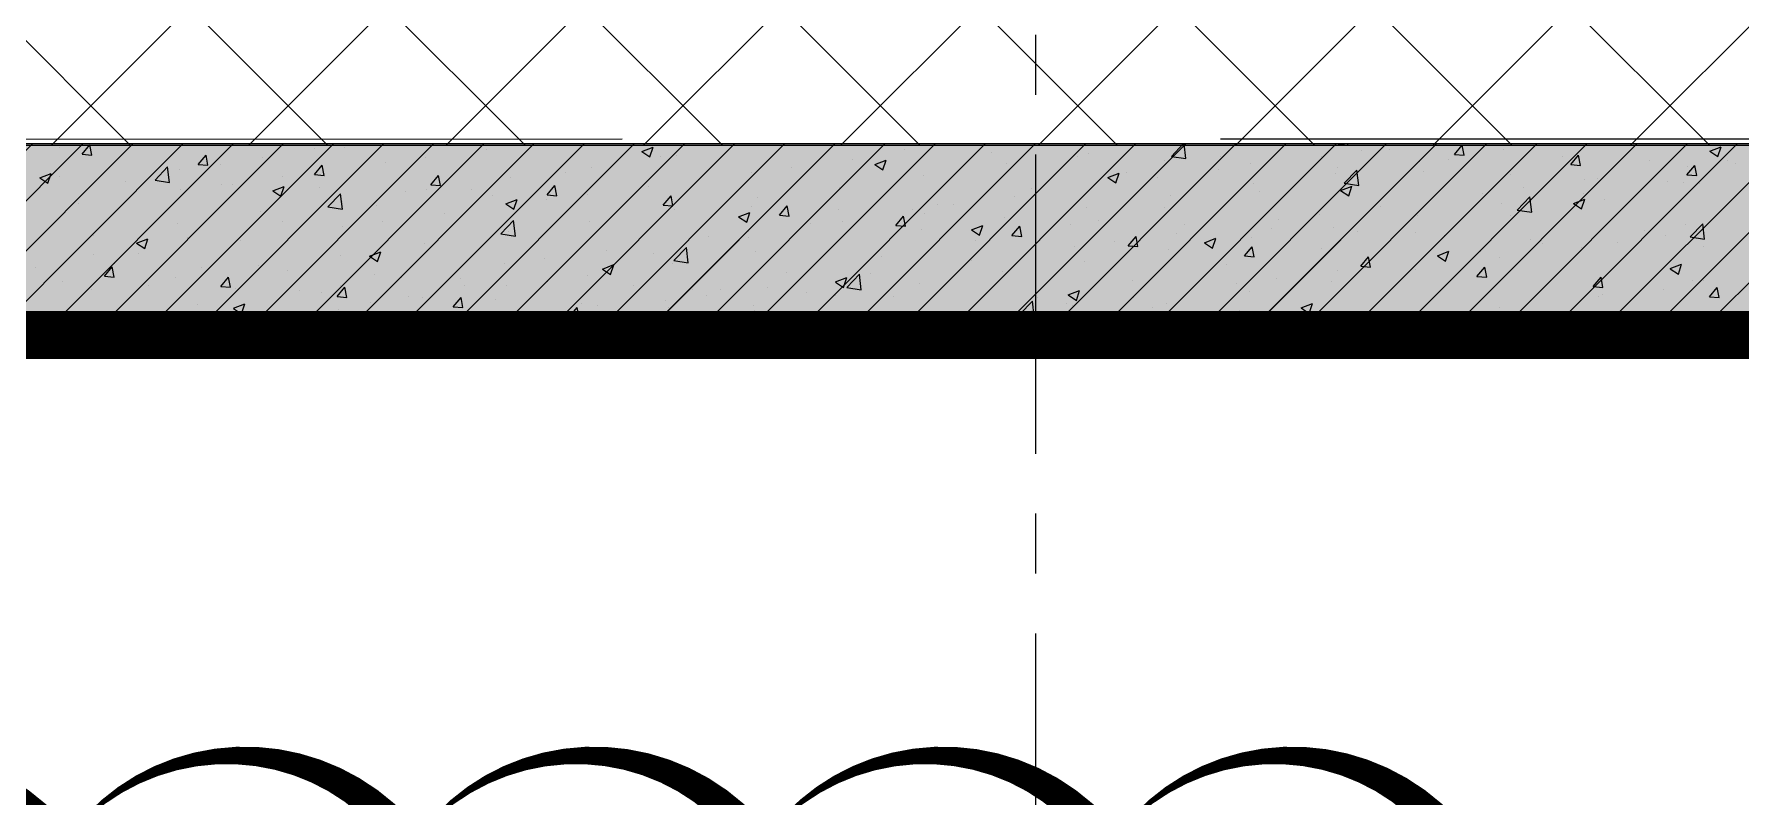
# Model space of a CAD drawing. Header units: millimetres. Extents: x -346728 to 1320345, y -537202 to -385966.
# Drawn here: x 420494 to 431194, y -414233 to -409454 of the extents above; entities that cross this region are included whole.
import ezdxf
from ezdxf.xclip import XClip

# ---------------------------------------------------------------- set-up
doc = ezdxf.new("R2010")
doc.units = ezdxf.units.MM
doc.header["$LTSCALE"] = 100
doc.header["$XCLIPFRAME"] = 2
for name, pattern in [('DASHED2', [0.375, 0.25, -0.125]), ('HIDDEN', [9.525, 6.35, -3.175]), ('X1326_GLB$0$CENTER', [2, 1.25, -0.25, 0.25, -0.25])]:
    doc.linetypes.add(name, pattern=pattern)
for name, color, linetype, lineweight in [('0 T TEXT', 7, 'Continuous', 13), ('KCMANH', 8, 'Continuous', 13), ('X1326_GLB$0$A-tim', 8, 'X1326_GLB$0$CENTER', 9)]:
    doc.layers.add(name, color=color, linetype=linetype, lineweight=lineweight)
for name, color, linetype in [('DM', 8, 'Continuous'), ('hach', 253, 'Continuous'), ('W2', 4, 'Continuous'), ('XR_1326_csPL$0$hach', 253, 'Continuous'), ('XR_1326_csPL$0$W2', 4, 'Continuous')]:
    doc.layers.add(name, color=color, linetype=linetype)
doc.styles.add('TOAN - FONT ARIAL', font='Arial_1.ttf', dxfattribs={"width": 0.8})
doc.dimstyles.new('KC1-5 3', dxfattribs={"dimscale": 400, "dimtxt": 2, "dimasz": 1, "dimexe": 1, "dimexo": 0, "dimgap": 0.5, "dimtad": 1, "dimdec": 0, "dimlfac": 0.041667, "dimzin": 0, "dimdsep": 46, "dimtxsty": 'TOAN - FONT ARIAL', "dimblk": 'ARCHTICK', "dimcen": 1, "dimdle": 1, "dimclrd": 7, "dimclre": 7, "dimclrt": 7, "dimadec": 0, "dimazin": 0, "dimtfac": 1, "dimtdec": 0, "dimtix": 1, "dimtmove": 2, "dimatfit": 3, "dimfxl": 750, "dimtvp": 0.833333, "dimtolj": 1, "dimtzin": 0, "dimarcsym": 0})

# ---------------------------------------------------------------- blocks, each defined once
blk = doc.blocks.new('LVL-KHUNGTEN')
blk.add_lwpolyline([(61072.9, 41092.8), (119123.5, 41092.8), (119123.5, 61.9), (61072.9, 61.9)], close=True)
blk = doc.blocks.new('_ArchTick')
at = {"color": 0, "linetype": 'ByBlock', "const_width": 0.15}
blk.add_lwpolyline([(-0.5, -0.5), (0.5, 0.5)], dxfattribs=at)
blk = doc.blocks.new('mb duong hh')
at = {"layer": '0 T TEXT', "color": 8, "linetype": 'DASHED2', "ltscale": 300}
blk.add_lwpolyline([(75940, 34596), (80501, 41668), (80491, 88861), (75484, 93868), (-20031, 93860), (-33610, 75885), (-26182, 55955), (-6300, 2612), (0, 0)], close=True, dxfattribs=at)
blk = doc.blocks.new('MB HANG RAO TAM')
h = blk.add_hatch()
h.set_pattern_fill('ANSI37', color=8, scale=7000, style=0)
h.set_pattern_definition([(45, (527887.4, 631399.9), (-618.7184, 618.7184), []), (135, (527887.4, 631399.9), (-618.7184, -618.7184), [])])
h.paths.add_polyline_path([(89794, 74797), (94796, 69797), (94804, 22611), (90246, 15544), (52523, -1634), (34324, -9922), (14325, -19029), (8025, -16417), (-19267, 56832), (-5688, 74797), (41806, 74797), (65797, 74797)], flags=16)
h.paths.add_polyline_path([(-17293, 40146), (-15160, 40938), (-12777, 34516), (-15127, 33730), (-10493, 20001), (4784, -19373), (12548, -21453), (91490, 14752), (95488, 20874), (95620, 46027), (95770, 74597), (91825, 78101), (52350, 76926), (14008, 75822), (-9259, 75871), (-23844, 71027), (-24251, 60760)])
at = {"layer": 'XR_1326_csPL$0$W2', "color": 7, "ltscale": 0.5, "elevation": 0}
blk.add_lwpolyline([(8025, -16417), (14325, -19029), (90246, 15544), (94804, 22611), (94796, 69797), (89794, 74797), (-5688, 74797), (-19267, 56832)], close=True, dxfattribs=at)

msp = doc.modelspace()

# ---------------------------------------------------------------- hatches: boundary and pattern name
at = {"layer": 'hach'}
h = msp.add_hatch(dxfattribs=at)
h.set_pattern_fill('ANSI31', color=256, scale=70)
h.set_pattern_definition([(45, (342151.22, -508591.22), (-157.15448, 157.15448), [])])
h.paths.add_polyline_path([(362433.4, -410142.2), (348853.9, -428107.5), (376146.7, -501359), (382446.8, -503970.9), (458369.1, -469396.6), (462927.9, -462329.4), (462919.8, -415142.7), (457917.8, -410142.2)])
h.paths.add_polyline_path([(363030.6, -411342.2), (350208.3, -428305.7), (377088.8, -500450.6), (382424.3, -502662.6), (457551.5, -468450.4), (461727.8, -461976.1), (461719.7, -415639.4), (457420.9, -411342.2)], flags=16)
h = msp.add_hatch(dxfattribs=at)
h.set_pattern_fill('AR-CONC', color=256, scale=4)
h.set_pattern_definition([(50, (342151.2, -508591.2), (728.7387, -63.7563), [76.2, -838.2]), (355, (342151.2, -508591.2), (-140.9737, 764.2274), [60.96, -670.5623]), (100.45144, (342211.95, -508596.54), (587.765, 700.471), [64.76, -712.361]), (46.1842, (342151.2, -508388), (1084.316, -168.1693), [114.3, -1257.3]), (96.63556, (342241.6, -508402), (949.6165, 989.7045), [97.14, -1068.5424]), (351.18415, (342151.2, -508388), (949.6165, 989.7045), [91.44, -1005.839]), (21, (342252.8, -508438.8), (606.4576, -409.0608), [76.2, -838.2]), (326, (342252.8, -508438.8), (247.208, 736.752), [60.96, -670.56]), (71.45144, (342303.36, -508472.9), (853.6657, 327.691), [64.76, -712.3598]), (37.5, (342151.22, -508591.22), (12.3544, 338.22016), [0, -662.432, 0, -680.72, 0, -673.1]), (7.5, (342151.22, -508591.22), (267.27865, 400.7223), [0, -388.112, 0, -647.192, 0, -256.54]), (327.5, (341924.65, -508591.22), (542.3624, -22.91498), [0, -254, 0, -792.48, 0, -1051.56]), (317.5, (341823.05, -508591.2), (592.5167, 101.706), [0, -330.2, 0, -526.288, 0, -746.76])])
h.paths.add_polyline_path([(362433.4, -410142.2), (348853.9, -428107.5), (376146.7, -501359), (382446.8, -503970.9), (458369.1, -469396.6), (462927.9, -462329.4), (462919.8, -415142.7), (457917.8, -410142.2)])
h.paths.add_polyline_path([(363030.6, -411342.2), (350208.3, -428305.7), (377088.8, -500450.6), (382424.3, -502662.6), (457551.5, -468450.4), (461727.8, -461976.1), (461719.7, -415639.4), (457420.9, -411342.2)], flags=16)

# ---------------------------------------------------------------- linework, layer by layer
at = {"elevation": -1404.9}
msp.add_lwpolyline([(418477.1, -414544, 0, 218.9, -0.5205671), (420665.6, -414544, 0, 218.9, -0.5205671), (422854.1, -414544, 0, 218.9, -0.5205671), (425042.7, -414544, 0, 218.9, -0.5205671), (427231.2, -414544, 0, 218.9, -0.5205671), (429419.7, -414544, 0, 218.9, -0.5205671), (429855, -416297.2, 0, 218.9, -0.5205671), (429855, -418485.7, 0, 218.9, -0.5205671), (429855, -420674.2, 0, 218.9, -0.5205671), (429855, -422862.7, 0, 218.9, -0.5205671), (429855, -425051.2, 0, 218.9, -0.5205671), (429855, -427239.7, 0, 218.9, -0.5205671), (429855, -429428.2, 0, 218.9, -0.5205671), (429855, -431616.7, 0, 218.9, -0.5205671), (429855, -433805.3, 0, 218.9, -0.5205671), (429855, -435993.8, 0, 218.9, -0.5205671), (429700.3, -438027.6, 0, 218.9, -0.5205671), (427511.8, -438027.6, 0, 218.9, -0.5205671), (425323.3, -438027.6, 0, 218.9, -0.5205671), (423134.8, -438027.6, 0, 218.9, -0.5205671), (420946.3, -438027.6, 0, 218.9, -0.5205671), (418757.8, -438027.6, 0, 218.9, -0.5205671)], format="xyseb", dxfattribs=at)
at = {"layer": 'W2', "ltscale": 0.5, "elevation": -1404.9}
for points in [[(362433.4, -410142.2), (348853.9, -428107.5), (376146.7, -501359), (382446.8, -503970.9), (458369.1, -469396.6), (462927.9, -462329.4), (462919.6, -415142.1), (457917.8, -410142.2)], [(363030.6, -411342.2), (350208.3, -428305.7), (377088.8, -500450.6), (382424.3, -502662.6), (457551.5, -468450.4), (461727.8, -461976.1), (461719.7, -415639.4), (457420.9, -411342.2)]]:
    msp.add_lwpolyline(points, close=True, dxfattribs=at)
at = {"layer": 'X1326_GLB$0$A-tim', "ltscale": 15}
msp.add_line((426771.2, -398208.6, -1404.9), (426771.2, -512162.7, -1404.9), dxfattribs=at)
at = {"layer": 'XR_1326_csPL$0$hach', "color": 250}
for p, q in [((419598.8, -411342.2, -1404.9), (420798.8, -410142.2, -1404.9)), ((419913.1, -411342.2, -1404.9), (421113.1, -410142.2, -1404.9)), ((420227.4, -411342.2, -1404.9), (421427.4, -410142.2, -1404.9)), ((420541.7, -411342.2, -1404.9), (421741.7, -410142.2, -1404.9)), ((420654.1, -410162.3, -1404.9), (420654.1, -410162.3, -1404.9)), ((420794.6, -410206.5, -1404.9), (420843.6, -410148.1, -1404.9)), ((420794.6, -410206.5, -1404.9), (420855.4, -410211.8, -1404.9)), ((420825.5, -410152, -1404.9), (420825.5, -410152, -1404.9)), ((420855.4, -410211.8, -1404.9), (420843.6, -410148.1, -1404.9)), ((420856.1, -411342.2, -1404.9), (422056.1, -410142.2, -1404.9)), ((421170.4, -411342.2, -1404.9), (422370.4, -410142.2, -1404.9)), ((421484.7, -411342.2, -1404.9), (422684.7, -410142.2, -1404.9)), ((421799, -411342.2, -1404.9), (422999, -410142.2, -1404.9)), ((422113.3, -411342.2, -1404.9), (423313.3, -410142.2, -1404.9)), ((422253.9, -410171.7, -1404.9), (422253.9, -410171.7, -1404.9)), ((422427.6, -411342.2, -1404.9), (423627.6, -410142.2, -1404.9)), ((422440.9, -410163.9, -1404.9), (422440.9, -410163.9, -1404.9)), ((422741.9, -411342.2, -1404.9), (423941.9, -410142.2, -1404.9)), ((423056.2, -411342.2, -1404.9), (424256.2, -410142.2, -1404.9)), ((423333.2, -410175.2, -1404.9), (423333.2, -410175.2, -1404.9)), ((423370.5, -411342.2, -1404.9), (424570.5, -410142.2, -1404.9)), ((423684.8, -411342.2, -1404.9), (424884.8, -410142.2, -1404.9)), ((423999.1, -411342.2, -1404.9), (425199.1, -410142.2, -1404.9)), ((424304.4, -410188.9, -1404.9), (424375.6, -410161.6, -1404.9)), ((424304.4, -410189, -1404.9), (424354.9, -410223.1, -1404.9)), ((424313.5, -411342.2, -1404.9), (425513.5, -410142.2, -1404.9)), ((424354.9, -410223.1, -1404.9), (424375.5, -410161.7, -1404.9)), ((424627.8, -411342.2, -1404.9), (425827.8, -410142.2, -1404.9)), ((424942.1, -411342.2, -1404.9), (426142.1, -410142.2, -1404.9)), ((425256.4, -411342.2, -1404.9), (426456.4, -410142.2, -1404.9)), ((425410.7, -410152, -1404.9), (425410.7, -410152, -1404.9)), ((425570.7, -411342.2, -1404.9), (426770.7, -410142.2, -1404.9)), ((425885, -411342.2, -1404.9), (427085, -410142.2, -1404.9)), ((425953.1, -410174.9, -1404.9), (425953.1, -410174.9, -1404.9)), ((426199.3, -411342.2, -1404.9), (427399.3, -410142.2, -1404.9)), ((426269.1, -410154.2, -1404.9), (426269.1, -410154.2, -1404.9)), ((426495.4, -410197.8, -1404.9), (426495.4, -410197.8, -1404.9)), ((426513.6, -411342.2, -1404.9), (427713.6, -410142.2, -1404.9)), ((426827.9, -411342.2, -1404.9), (428027.9, -410142.2, -1404.9)), ((427103.8, -410202.1, -1404.9), (427103.8, -410202.1, -1404.9)), ((427142.2, -411342.2, -1404.9), (428342.2, -410142.2, -1404.9)), ((427456.5, -411342.2, -1404.9), (428656.5, -410142.2, -1404.9)), ((427623.4, -410219.8, -1404.9), (427697.9, -410142.2, -1404.9)), ((427713.8, -410233.8, -1404.9), (427703.1, -410142.2, -1404.9)), ((427770.9, -411342.2, -1404.9), (428970.9, -410142.2, -1404.9)), ((428085.2, -411342.2, -1404.9), (429285.2, -410142.2, -1404.9)), ((428399.5, -411342.2, -1404.9), (429599.5, -410142.2, -1404.9)), ((428450.7, -410153, -1404.9), (428450.7, -410153, -1404.9)), ((428669.8, -410143.6, -1404.9), (428671, -410142.2, -1404.9)), ((428669.8, -410143.6, -1404.9), (428730.5, -410148.9, -1404.9)), ((428713.8, -411342.2, -1404.9), (429913.8, -410142.2, -1404.9)), ((428730.5, -410148.9, -1404.9), (428729.2, -410142.2, -1404.9)), ((428817.8, -410184.2, -1404.9), (428817.8, -410184.2, -1404.9)), ((428993, -410175.9, -1404.9), (428993, -410175.9, -1404.9)), ((429028.1, -411342.2, -1404.9), (430228.1, -410142.2, -1404.9)), ((429342.4, -411342.2, -1404.9), (430542.4, -410142.2, -1404.9)), ((429398.5, -410207.3, -1404.9), (429447.5, -410149, -1404.9)), ((429398.5, -410207.3, -1404.9), (429459.2, -410212.7, -1404.9)), ((429459.2, -410212.7, -1404.9), (429447.5, -410149, -1404.9)), ((429535.4, -410198.8, -1404.9), (429535.4, -410198.8, -1404.9)), ((429656.7, -411342.2, -1404.9), (430856.7, -410142.2, -1404.9)), ((429703.3, -410179.8, -1404.9), (429703.3, -410179.8, -1404.9)), ((429971, -411342.2, -1404.9), (431171, -410142.2, -1404.9)), ((430285.3, -411342.2, -1404.9), (431485.3, -410142.2, -1404.9)), ((430599.6, -411342.2, -1404.9), (431799.6, -410142.2, -1404.9)), ((430913.9, -411342.2, -1404.9), (432113.9, -410142.2, -1404.9)), ((430998.6, -410186.7, -1404.9), (431069.7, -410159.4, -1404.9)), ((430998.6, -410186.8, -1404.9), (431049.1, -410220.9, -1404.9)), ((431049.1, -410220.9, -1404.9), (431069.7, -410159.5, -1404.9)), ((421252.2, -410368.7, -1404.9), (421331.4, -410286.2, -1404.9)), ((421342.6, -410382.7, -1404.9), (421331.4, -410286.2, -1404.9)), ((421406, -410300.5, -1404.9), (421406, -410300.5, -1404.9)), ((421523.4, -410270.3, -1404.9), (421572.3, -410211.9, -1404.9)), ((421523.4, -410270.3, -1404.9), (421584.1, -410275.6, -1404.9)), ((421584.1, -410275.6, -1404.9), (421572.4, -410211.9, -1404.9)), ((421661.4, -410273.4, -1404.9), (421661.4, -410273.4, -1404.9)), ((421927.7, -410228.9, -1404.9), (421927.7, -410228.9, -1404.9)), ((422252.1, -410334, -1404.9), (422301.1, -410275.6, -1404.9)), ((422312.8, -410339.3, -1404.9), (422301.1, -410275.6, -1404.9)), ((422694, -410259.3, -1404.9), (422694, -410259.3, -1404.9)), ((422948.4, -410225.8, -1404.9), (422948.4, -410225.8, -1404.9)), ((423991.1, -410289.4, -1404.9), (423991.1, -410289.4, -1404.9)), ((424419.5, -410222.1, -1404.9), (424419.5, -410222.1, -1404.9)), ((424518.8, -410213.2, -1404.9), (424518.8, -410213.2, -1404.9)), ((425242.7, -410289.3, -1404.9), (425242.7, -410289.3, -1404.9)), ((425627.5, -410238.6, -1404.9), (425627.5, -410238.6, -1404.9)), ((425764.5, -410270.4, -1404.9), (425815.1, -410304.5, -1404.9)), ((425764.6, -410270.3, -1404.9), (425835.7, -410243, -1404.9)), ((425815.1, -410304.5, -1404.9), (425835.7, -410243.1, -1404.9)), ((426590.6, -410267.1, -1404.9), (426590.6, -410267.1, -1404.9)), ((427037.8, -410220.7, -1404.9), (427037.8, -410220.7, -1404.9)), ((427580.2, -410243.6, -1404.9), (427580.2, -410243.6, -1404.9)), ((427623.4, -410219.8, -1404.9), (427713.8, -410233.8, -1404.9)), ((427921.8, -410302.1, -1404.9), (427921.8, -410302.1, -1404.9)), ((427932.7, -410218.1, -1404.9), (427932.7, -410218.1, -1404.9)), ((428122.5, -410266.5, -1404.9), (428122.5, -410266.5, -1404.9)), ((428563.5, -410217.7, -1404.9), (428563.5, -410217.7, -1404.9)), ((428664.9, -410289.4, -1404.9), (428664.9, -410289.4, -1404.9)), ((428707.7, -410388, -1404.9), (428786.9, -410305.5, -1404.9)), ((428798.1, -410402, -1404.9), (428786.9, -410305.5, -1404.9)), ((429181.7, -410251.4, -1404.9), (429181.7, -410251.4, -1404.9)), ((429207.2, -410312.4, -1404.9), (429207.2, -410312.4, -1404.9)), ((429361.1, -410237.7, -1404.9), (429361.1, -410237.7, -1404.9)), ((430077.7, -410221.7, -1404.9), (430077.7, -410221.7, -1404.9)), ((430127.3, -410271.1, -1404.9), (430176.2, -410212.7, -1404.9)), ((430127.3, -410271.1, -1404.9), (430188, -410276.4, -1404.9)), ((430188, -410276.4, -1404.9), (430176.2, -410212.7, -1404.9)), ((430620.1, -410244.6, -1404.9), (430620.1, -410244.6, -1404.9)), ((430856, -410334.9, -1404.9), (430905, -410276.5, -1404.9)), ((430857.8, -410281.1, -1404.9), (430857.8, -410281.1, -1404.9)), ((430916.7, -410340.2, -1404.9), (430905, -410276.5, -1404.9)), ((431112.1, -410247.6, -1404.9), (431112.1, -410247.6, -1404.9)), ((431162.5, -410267.5, -1404.9), (431162.5, -410267.5, -1404.9)), ((420530.5, -410353.9, -1404.9), (420601.7, -410326.6, -1404.9)), ((420530.5, -410354, -1404.9), (420581, -410388.1, -1404.9)), ((420581, -410388.1, -1404.9), (420601.6, -410326.7, -1404.9)), ((420655.4, -410348.6, -1404.9), (420655.4, -410348.6, -1404.9)), ((420878.3, -410376.7, -1404.9), (420878.3, -410376.7, -1404.9)), ((421068.9, -410375.1, -1404.9), (421068.9, -410375.1, -1404.9)), ((421197.8, -410371.5, -1404.9), (421197.8, -410371.5, -1404.9)), ((421252.2, -410368.7, -1404.9), (421342.6, -410382.7, -1404.9)), ((421667.6, -410394.4, -1404.9), (421667.6, -410394.4, -1404.9)), ((421740.2, -410394.4, -1404.9), (421740.2, -410394.4, -1404.9)), ((421990.7, -410435.2, -1404.9), (422061.8, -410407.9, -1404.9)), ((422041.2, -410469.4, -1404.9), (422061.8, -410408, -1404.9)), ((422052.4, -410343.8, -1404.9), (422052.4, -410343.8, -1404.9)), ((422252.1, -410334, -1404.9), (422312.8, -410339.3, -1404.9)), ((422282.5, -410417.4, -1404.9), (422282.5, -410417.4, -1404.9)), ((422980.8, -410397.8, -1404.9), (423029.8, -410339.4, -1404.9)), ((422980.8, -410397.8, -1404.9), (423041.6, -410403.1, -1404.9)), ((423041.6, -410403.1, -1404.9), (423029.8, -410339.4, -1404.9)), ((423477.9, -410354.4, -1404.9), (423477.9, -410354.4, -1404.9)), ((423709.6, -410461.5, -1404.9), (423758.6, -410403.1, -1404.9)), ((423770.3, -410466.8, -1404.9), (423758.6, -410403.2, -1404.9)), ((423827, -410323.8, -1404.9), (423827, -410323.8, -1404.9)), ((424346.7, -410407.3, -1404.9), (424346.7, -410407.3, -1404.9)), ((424988.4, -410322.8, -1404.9), (424988.4, -410322.8, -1404.9)), ((425541.2, -410414.8, -1404.9), (425541.2, -410414.8, -1404.9)), ((426068.9, -410338.6, -1404.9), (426068.9, -410338.6, -1404.9)), ((426747.6, -410421.5, -1404.9), (426747.6, -410421.5, -1404.9)), ((427224.6, -410351.8, -1404.9), (427275.2, -410385.8, -1404.9)), ((427224.7, -410351.7, -1404.9), (427295.8, -410324.3, -1404.9)), ((427275.2, -410385.8, -1404.9), (427295.8, -410324.5, -1404.9)), ((427282.7, -410386.3, -1404.9), (427282.7, -410386.3, -1404.9)), ((427340.1, -410319.8, -1404.9), (427340.1, -410319.8, -1404.9)), ((427537, -410352.8, -1404.9), (427537, -410352.8, -1404.9)), ((428140.8, -410392.6, -1404.9), (428140.8, -410392.6, -1404.9)), ((428654, -410327.5, -1404.9), (428654, -410327.5, -1404.9)), ((428684.8, -410433, -1404.9), (428756, -410405.7, -1404.9)), ((428707.7, -410388, -1404.9), (428798.1, -410402, -1404.9)), ((428735.3, -410467.2, -1404.9), (428755.9, -410405.8, -1404.9)), ((428768.6, -410339.4, -1404.9), (428768.6, -410339.4, -1404.9)), ((429749.6, -410335.3, -1404.9), (429749.6, -410335.3, -1404.9)), ((429831.3, -410416.3, -1404.9), (429831.3, -410416.3, -1404.9)), ((430216.1, -410365.6, -1404.9), (430216.1, -410365.6, -1404.9)), ((430292, -410358.2, -1404.9), (430292, -410358.2, -1404.9)), ((430731.8, -410376.8, -1404.9), (430731.8, -410376.8, -1404.9)), ((430834.3, -410381.1, -1404.9), (430834.3, -410381.1, -1404.9)), ((430856, -410334.9, -1404.9), (430916.7, -410340.2, -1404.9)), ((430934.2, -410389.9, -1404.9), (430934.2, -410389.9, -1404.9)), ((420771.6, -410512.4, -1404.9), (420771.6, -410512.4, -1404.9)), ((421413.3, -410427.9, -1404.9), (421413.3, -410427.9, -1404.9)), ((421990.6, -410435.3, -1404.9), (422041.1, -410469.4, -1404.9)), ((422336.5, -410536.8, -1404.9), (422415.7, -410454.3, -1404.9)), ((422426.9, -410550.8, -1404.9), (422415.7, -410454.3, -1404.9)), ((422428.5, -410502.1, -1404.9), (422428.5, -410502.1, -1404.9)), ((422642, -410527.2, -1404.9), (422642, -410527.2, -1404.9)), ((422824.9, -410440.3, -1404.9), (422824.9, -410440.3, -1404.9)), ((422956.2, -410425.9, -1404.9), (422956.2, -410425.9, -1404.9)), ((423234.5, -410425.5, -1404.9), (423234.5, -410425.5, -1404.9)), ((423367.3, -410463.2, -1404.9), (423367.3, -410463.2, -1404.9)), ((423450.7, -410516.7, -1404.9), (423501.3, -410550.8, -1404.9)), ((423450.8, -410516.6, -1404.9), (423521.9, -410489.3, -1404.9)), ((423501.3, -410550.8, -1404.9), (423521.9, -410489.4, -1404.9)), ((423707.6, -410491.4, -1404.9), (423707.6, -410491.4, -1404.9)), ((423709.6, -410461.5, -1404.9), (423770.3, -410466.8, -1404.9)), ((423909.6, -410486.1, -1404.9), (423909.6, -410486.1, -1404.9)), ((423961.9, -410457.9, -1404.9), (423961.9, -410457.9, -1404.9)), ((424438.3, -410525.3, -1404.9), (424487.3, -410466.9, -1404.9)), ((424438.3, -410525.3, -1404.9), (424499, -410530.6, -1404.9)), ((424452, -410509, -1404.9), (424452, -410509, -1404.9)), ((424499, -410530.6, -1404.9), (424487.3, -410466.9, -1404.9)), ((424994.3, -410531.9, -1404.9), (424994.3, -410531.9, -1404.9)), ((425028, -410479.9, -1404.9), (425028, -410479.9, -1404.9)), ((425167.1, -410589, -1404.9), (425216, -410530.7, -1404.9)), ((425227.8, -410594.4, -1404.9), (425216, -410530.7, -1404.9)), ((426155.1, -410523.2, -1404.9), (426155.1, -410523.2, -1404.9)), ((426256.2, -410521.4, -1404.9), (426256.2, -410521.4, -1404.9)), ((426641, -410470.7, -1404.9), (426641, -410470.7, -1404.9)), ((427619.1, -410464.1, -1404.9), (427619.1, -410464.1, -1404.9)), ((428176.1, -410441.2, -1404.9), (428176.1, -410441.2, -1404.9)), ((428684.8, -410433.1, -1404.9), (428735.3, -410467.2, -1404.9)), ((429577, -410449.8, -1404.9), (429577, -410449.8, -1404.9)), ((429691, -410518, -1404.9), (429691, -410518, -1404.9)), ((429792.1, -410556.1, -1404.9), (429871.2, -410473.7, -1404.9)), ((429882.4, -410570.1, -1404.9), (429871.2, -410473.7, -1404.9)), ((430144.9, -410514.4, -1404.9), (430216.1, -410487.1, -1404.9)), ((430144.9, -410514.5, -1404.9), (430195.4, -410548.6, -1404.9)), ((430195.4, -410548.6, -1404.9), (430216, -410487.2, -1404.9)), ((430204.1, -410453, -1404.9), (430204.1, -410453, -1404.9)), ((430341.7, -410491.6, -1404.9), (430341.7, -410491.6, -1404.9)), ((421393.7, -410638.7, -1404.9), (421393.7, -410638.7, -1404.9)), ((421915.3, -410567.2, -1404.9), (421915.3, -410567.2, -1404.9)), ((422049.4, -410628.9, -1404.9), (422049.4, -410628.9, -1404.9)), ((422336.6, -410536.8, -1404.9), (422426.9, -410550.9, -1404.9)), ((422681.1, -410626.5, -1404.9), (422681.1, -410626.5, -1404.9)), ((423065.9, -410575.9, -1404.9), (423065.9, -410575.9, -1404.9)), ((423420.9, -410705, -1404.9), (423500, -410622.5, -1404.9)), ((423511.2, -410719, -1404.9), (423500, -410622.5, -1404.9)), ((423978.7, -410627.6, -1404.9), (423978.7, -410627.6, -1404.9)), ((424506.4, -410551.4, -1404.9), (424506.4, -410551.4, -1404.9)), ((424910.9, -410598, -1404.9), (424982, -410570.7, -1404.9)), ((424910.9, -410598.1, -1404.9), (424961.4, -410632.2, -1404.9)), ((424961.4, -410632.2, -1404.9), (424982, -410570.8, -1404.9)), ((425167.1, -410589, -1404.9), (425227.8, -410594.4, -1404.9)), ((425536.7, -410554.8, -1404.9), (425536.7, -410554.8, -1404.9)), ((425562.6, -410624.9, -1404.9), (425562.6, -410624.9, -1404.9)), ((425895.8, -410652.8, -1404.9), (425944.8, -410594.4, -1404.9)), ((425956.5, -410658.1, -1404.9), (425944.8, -410594.4, -1404.9)), ((426001.9, -410554.9, -1404.9), (426001.9, -410554.9, -1404.9)), ((426079.1, -410577.8, -1404.9), (426079.1, -410577.8, -1404.9)), ((426578.2, -410605.3, -1404.9), (426578.2, -410605.3, -1404.9)), ((426621.4, -410600.7, -1404.9), (426621.4, -410600.7, -1404.9)), ((427091.4, -410540.3, -1404.9), (427091.4, -410540.3, -1404.9)), ((427163.8, -410623.6, -1404.9), (427163.8, -410623.6, -1404.9)), ((427583.6, -410542.9, -1404.9), (427583.6, -410542.9, -1404.9)), ((428296.2, -410618.4, -1404.9), (428296.2, -410618.4, -1404.9)), ((428550.5, -410584.9, -1404.9), (428550.5, -410584.9, -1404.9)), ((428935.3, -410534.2, -1404.9), (428935.3, -410534.2, -1404.9)), ((429169.3, -410589.6, -1404.9), (429169.3, -410589.6, -1404.9)), ((429749.2, -410593.3, -1404.9), (429749.2, -410593.3, -1404.9)), ((429792.1, -410556.1, -1404.9), (429882.4, -410570.2, -1404.9)), ((420866, -410714.9, -1404.9), (420866, -410714.9, -1404.9)), ((421137, -410762.9, -1404.9), (421208.1, -410735.6, -1404.9)), ((421187.5, -410797.1, -1404.9), (421208.1, -410735.7, -1404.9)), ((421456.9, -410730.6, -1404.9), (421456.9, -410730.6, -1404.9)), ((421785.1, -410744.5, -1404.9), (421785.1, -410744.5, -1404.9)), ((422426.8, -410660, -1404.9), (422426.8, -410660, -1404.9)), ((423420.9, -410705, -1404.9), (423511.2, -410719, -1404.9)), ((423465.5, -410692.6, -1404.9), (423465.5, -410692.6, -1404.9)), ((424721.1, -410723.5, -1404.9), (424721.1, -410723.5, -1404.9)), ((424970.1, -410726.6, -1404.9), (424970.1, -410726.6, -1404.9)), ((424975.4, -410690, -1404.9), (424975.4, -410690, -1404.9)), ((425360.2, -410639.4, -1404.9), (425360.2, -410639.4, -1404.9)), ((425895.8, -410652.8, -1404.9), (425956.5, -410658.1, -1404.9)), ((426056.6, -410676.9, -1404.9), (426056.6, -410676.9, -1404.9)), ((426371, -410679.3, -1404.9), (426442.2, -410652, -1404.9)), ((426371, -410679.4, -1404.9), (426421.5, -410713.5, -1404.9)), ((426421.5, -410713.5, -1404.9), (426442.1, -410652.1, -1404.9)), ((426624.5, -410716.5, -1404.9), (426673.5, -410658.2, -1404.9)), ((426624.5, -410716.6, -1404.9), (426685.3, -410721.9, -1404.9)), ((426685.3, -410721.9, -1404.9), (426673.5, -410658.2, -1404.9)), ((426991.1, -410644.6, -1404.9), (426991.1, -410644.6, -1404.9)), ((427353.3, -410780.3, -1404.9), (427402.3, -410721.9, -1404.9)), ((427414, -410785.6, -1404.9), (427402.2, -410721.9, -1404.9)), ((427654.5, -410702.8, -1404.9), (427654.5, -410702.8, -1404.9)), ((427706.2, -410646.5, -1404.9), (427706.2, -410646.5, -1404.9)), ((427831.1, -410760.7, -1404.9), (427902.3, -410733.4, -1404.9)), ((427881.6, -410794.9, -1404.9), (427902.2, -410733.5, -1404.9)), ((428128.4, -410730.8, -1404.9), (428128.4, -410730.8, -1404.9)), ((428248.5, -410669.4, -1404.9), (428248.5, -410669.4, -1404.9)), ((428641.6, -410665.8, -1404.9), (428641.6, -410665.8, -1404.9)), ((428790.9, -410692.3, -1404.9), (428790.9, -410692.3, -1404.9)), ((429156.6, -410695, -1404.9), (429156.6, -410695, -1404.9)), ((429333.2, -410715.2, -1404.9), (429333.2, -410715.2, -1404.9)), ((429875.6, -410738.2, -1404.9), (429875.6, -410738.2, -1404.9)), ((430590.5, -410681.9, -1404.9), (430590.5, -410681.9, -1404.9)), ((430719.5, -410715, -1404.9), (430719.5, -410715, -1404.9)), ((430844.8, -410648.4, -1404.9), (430844.8, -410648.4, -1404.9)), ((430876.4, -410724.3, -1404.9), (430955.5, -410641.8, -1404.9)), ((430876.4, -410724.3, -1404.9), (430966.7, -410738.3, -1404.9)), ((430966.7, -410738.3, -1404.9), (430955.5, -410641.8, -1404.9)), ((420864.4, -410832.3, -1404.9), (420864.4, -410832.3, -1404.9)), ((421136.9, -410763, -1404.9), (421187.5, -410797.1, -1404.9)), ((421146, -410828.6, -1404.9), (421146, -410828.6, -1404.9)), ((421400.3, -410795.2, -1404.9), (421400.3, -410795.2, -1404.9)), ((422416.2, -410840.3, -1404.9), (422416.2, -410840.3, -1404.9)), ((422597.1, -410844.3, -1404.9), (422668.3, -410817, -1404.9)), ((422597.1, -410844.4, -1404.9), (422647.6, -410878.5, -1404.9)), ((422647.6, -410878.5, -1404.9), (422668.2, -410817.1, -1404.9)), ((422943.9, -410764.2, -1404.9), (422943.9, -410764.2, -1404.9)), ((424079.4, -410808, -1404.9), (424079.4, -410808, -1404.9)), ((424377.6, -410828.3, -1404.9), (424377.6, -410828.3, -1404.9)), ((424505.2, -410873.2, -1404.9), (424584.3, -410790.7, -1404.9)), ((424595.5, -410887.2, -1404.9), (424584.3, -410790.7, -1404.9)), ((425015.7, -410818.1, -1404.9), (425015.7, -410818.1, -1404.9)), ((425528.9, -410753, -1404.9), (425528.9, -410753, -1404.9)), ((425806, -410848, -1404.9), (425806, -410848, -1404.9)), ((426398.6, -410746.3, -1404.9), (426398.6, -410746.3, -1404.9)), ((427015.4, -410787, -1404.9), (427015.4, -410787, -1404.9)), ((427269.7, -410753.5, -1404.9), (427269.7, -410753.5, -1404.9)), ((427353.3, -410780.3, -1404.9), (427414, -410785.6, -1404.9)), ((427606.8, -410802.3, -1404.9), (427606.8, -410802.3, -1404.9)), ((427831.1, -410760.8, -1404.9), (427881.6, -410794.9, -1404.9)), ((428082, -410844.1, -1404.9), (428131, -410785.7, -1404.9)), ((428082, -410844.1, -1404.9), (428142.7, -410849.4, -1404.9)), ((428142.7, -410849.4, -1404.9), (428131, -410785.7, -1404.9)), ((428564.1, -410796.7, -1404.9), (428564.1, -410796.7, -1404.9)), ((428810.8, -410907.8, -1404.9), (428859.7, -410849.4, -1404.9)), ((428871.5, -410913.1, -1404.9), (428859.7, -410849.4, -1404.9)), ((429291.2, -410842.2, -1404.9), (429341.8, -410876.3, -1404.9)), ((429291.3, -410842.1, -1404.9), (429362.4, -410814.8, -1404.9)), ((429309.7, -410850.5, -1404.9), (429309.7, -410850.5, -1404.9)), ((429341.8, -410876.3, -1404.9), (429362.4, -410814.9, -1404.9)), ((429564, -410817, -1404.9), (429564, -410817, -1404.9)), ((429948.8, -410766.3, -1404.9), (429948.8, -410766.3, -1404.9)), ((430191.8, -410791.2, -1404.9), (430191.8, -410791.2, -1404.9)), ((430418, -410761.1, -1404.9), (430418, -410761.1, -1404.9)), ((430960.3, -410784, -1404.9), (430960.3, -410784, -1404.9)), ((420504.3, -410913.1, -1404.9), (420504.3, -410913.1, -1404.9)), ((420935.6, -410970.7, -1404.9), (420984.6, -410912.4, -1404.9)), ((420996.3, -410976, -1404.9), (420984.6, -410912.4, -1404.9)), ((421000, -410890.7, -1404.9), (421000, -410890.7, -1404.9)), ((421542.3, -410913.6, -1404.9), (421542.3, -410913.6, -1404.9)), ((421903, -410905.4, -1404.9), (421903, -410905.4, -1404.9)), ((422084.7, -410936.5, -1404.9), (422084.7, -410936.5, -1404.9)), ((422627.1, -410959.4, -1404.9), (422627.1, -410959.4, -1404.9)), ((423440.3, -410892.1, -1404.9), (423440.3, -410892.1, -1404.9)), ((423694.6, -410858.6, -1404.9), (423694.6, -410858.6, -1404.9)), ((423785, -410930, -1404.9), (423785, -410930, -1404.9)), ((424057.2, -410925.7, -1404.9), (424128.4, -410898.4, -1404.9)), ((424057.2, -410925.8, -1404.9), (424107.7, -410959.9, -1404.9)), ((424107.7, -410959.9, -1404.9), (424128.3, -410898.5, -1404.9)), ((424494, -410889.6, -1404.9), (424494, -410889.6, -1404.9)), ((424505.2, -410873.2, -1404.9), (424595.5, -410887.2, -1404.9)), ((425213.5, -410949.7, -1404.9), (425213.5, -410949.7, -1404.9)), ((425589.5, -411041.3, -1404.9), (425668.6, -410958.9, -1404.9)), ((425679.9, -411055.3, -1404.9), (425668.6, -410958.9, -1404.9)), ((425734.6, -410955.6, -1404.9), (425734.6, -410955.6, -1404.9)), ((425988.9, -410922.1, -1404.9), (425988.9, -410922.1, -1404.9)), ((426373.7, -410871.5, -1404.9), (426373.7, -410871.5, -1404.9)), ((426565.9, -410943.6, -1404.9), (426565.9, -410943.6, -1404.9)), ((427079.1, -410878.5, -1404.9), (427079.1, -410878.5, -1404.9)), ((427971.6, -410898.4, -1404.9), (427971.6, -410898.4, -1404.9)), ((428668, -410935, -1404.9), (428668, -410935, -1404.9)), ((428810.8, -410907.8, -1404.9), (428871.5, -410913.1, -1404.9)), ((429156.9, -410927.8, -1404.9), (429156.9, -410927.8, -1404.9)), ((429539.5, -410971.6, -1404.9), (429588.5, -410913.2, -1404.9)), ((429600.2, -410976.9, -1404.9), (429588.5, -410913.2, -1404.9)), ((429678.6, -410856.3, -1404.9), (429678.6, -410856.3, -1404.9)), ((430751.4, -410923.5, -1404.9), (430822.5, -410896.1, -1404.9)), ((430751.4, -410923.6, -1404.9), (430801.9, -410957.6, -1404.9)), ((430801.9, -410957.6, -1404.9), (430822.5, -410896.3, -1404.9)), ((420671.8, -411004.3, -1404.9), (420671.8, -411004.3, -1404.9)), ((420853.6, -411053.1, -1404.9), (420853.6, -411053.1, -1404.9)), ((420935.6, -410970.7, -1404.9), (420996.3, -410976, -1404.9)), ((421214.2, -411027.2, -1404.9), (421214.2, -411027.2, -1404.9)), ((421381.3, -410976.9, -1404.9), (421381.3, -410976.9, -1404.9)), ((421664.3, -411034.5, -1404.9), (421713.3, -410976.1, -1404.9)), ((421664.3, -411034.5, -1404.9), (421725.1, -411039.8, -1404.9)), ((421725.1, -411039.8, -1404.9), (421713.3, -410976.1, -1404.9)), ((421756.5, -411050.1, -1404.9), (421756.5, -411050.1, -1404.9)), ((422159.5, -411060.7, -1404.9), (422159.5, -411060.7, -1404.9)), ((422393.1, -411098.2, -1404.9), (422442.1, -411039.9, -1404.9)), ((422413.8, -411027.3, -1404.9), (422413.8, -411027.3, -1404.9)), ((422453.8, -411103.6, -1404.9), (422442.1, -411039.9, -1404.9)), ((422798.6, -410976.6, -1404.9), (422798.6, -410976.6, -1404.9)), ((423169.4, -410982.4, -1404.9), (423169.4, -410982.4, -1404.9)), ((423192.5, -411031.7, -1404.9), (423192.5, -411031.7, -1404.9)), ((423453.2, -411030.8, -1404.9), (423453.2, -411030.8, -1404.9)), ((423711.8, -411005.3, -1404.9), (423711.8, -411005.3, -1404.9)), ((423966.3, -410965.8, -1404.9), (423966.3, -410965.8, -1404.9)), ((424254.1, -411028.2, -1404.9), (424254.1, -411028.2, -1404.9)), ((424621, -411051.4, -1404.9), (424621, -411051.4, -1404.9)), ((424796.5, -411051.1, -1404.9), (424796.5, -411051.1, -1404.9)), ((425092.9, -411040.1, -1404.9), (425092.9, -411040.1, -1404.9)), ((425517.3, -411007.1, -1404.9), (425567.9, -411041.2, -1404.9)), ((425517.4, -411007, -1404.9), (425588.5, -410979.7, -1404.9)), ((425567.9, -411041.2, -1404.9), (425588.5, -410979.8, -1404.9)), ((425589.5, -411041.3, -1404.9), (425679.9, -411055.4, -1404.9)), ((426044.2, -411015.1, -1404.9), (426044.2, -411015.1, -1404.9)), ((426977.5, -411088.4, -1404.9), (427048.6, -411061.1, -1404.9)), ((427028, -411122.6, -1404.9), (427048.6, -411061.2, -1404.9)), ((427379.1, -411000.1, -1404.9), (427379.1, -411000.1, -1404.9)), ((428028.9, -411019.1, -1404.9), (428028.9, -411019.1, -1404.9)), ((428283.2, -410985.6, -1404.9), (428283.2, -410985.6, -1404.9)), ((428629.2, -411004, -1404.9), (428629.2, -411004, -1404.9)), ((429539.5, -410971.6, -1404.9), (429600.2, -410976.9, -1404.9)), ((430268.2, -411035.3, -1404.9), (430317.2, -410977, -1404.9)), ((430268.2, -411035.3, -1404.9), (430329, -411040.6, -1404.9)), ((430328.9, -411040.6, -1404.9), (430317.2, -410977, -1404.9)), ((430577.5, -411049.1, -1404.9), (430577.5, -411049.1, -1404.9)), ((430707.1, -411053.3, -1404.9), (430707.1, -411053.3, -1404.9)), ((430892.2, -410996.1, -1404.9), (430892.2, -410996.1, -1404.9)), ((430962.3, -410998.4, -1404.9), (430962.3, -410998.4, -1404.9)), ((430997, -411099.1, -1404.9), (431045.9, -411040.7, -1404.9)), ((431057.7, -411104.4, -1404.9), (431045.9, -411040.7, -1404.9)), ((421517.8, -411145.2, -1404.9), (421517.8, -411145.2, -1404.9)), ((421743.4, -411172, -1404.9), (421814.6, -411144.7, -1404.9)), ((421743.4, -411172.1, -1404.9), (421793.9, -411206.2, -1404.9)), ((421793.9, -411206.2, -1404.9), (421814.5, -411144.8, -1404.9)), ((422298.9, -411073, -1404.9), (422298.9, -411073, -1404.9)), ((422393.1, -411098.2, -1404.9), (422453.8, -411103.6, -1404.9)), ((422600, -411133.4, -1404.9), (422600, -411133.4, -1404.9)), ((422841.3, -411095.9, -1404.9), (422841.3, -411095.9, -1404.9)), ((422931.5, -411102.4, -1404.9), (422931.5, -411102.4, -1404.9)), ((423121.8, -411162, -1404.9), (423170.8, -411103.6, -1404.9)), ((423121.8, -411162, -1404.9), (423182.5, -411167.3, -1404.9)), ((423182.5, -411167.3, -1404.9), (423170.8, -411103.6, -1404.9)), ((423383.6, -411118.8, -1404.9), (423383.6, -411118.8, -1404.9)), ((423850.6, -411225.7, -1404.9), (423899.5, -411167.4, -1404.9)), ((423911.3, -411231.1, -1404.9), (423899.5, -411167.4, -1404.9)), ((423926, -411141.7, -1404.9), (423926, -411141.7, -1404.9)), ((424028.5, -411153.1, -1404.9), (424028.5, -411153.1, -1404.9)), ((424453.8, -411124.2, -1404.9), (424453.8, -411124.2, -1404.9)), ((424468.4, -411164.7, -1404.9), (424468.4, -411164.7, -1404.9)), ((424708.1, -411090.7, -1404.9), (424708.1, -411090.7, -1404.9)), ((425003.3, -411156.3, -1404.9), (425003.3, -411156.3, -1404.9)), ((425338.9, -411074, -1404.9), (425338.9, -411074, -1404.9)), ((425516.5, -411091.3, -1404.9), (425516.5, -411091.3, -1404.9)), ((425881.2, -411096.9, -1404.9), (425881.2, -411096.9, -1404.9)), ((426423.6, -411119.8, -1404.9), (426423.6, -411119.8, -1404.9)), ((426673.8, -411209.5, -1404.9), (426752.9, -411127, -1404.9)), ((426764.2, -411223.5, -1404.9), (426753, -411127, -1404.9)), ((426786.6, -411101.8, -1404.9), (426786.6, -411101.8, -1404.9)), ((426965.9, -411142.8, -1404.9), (426965.9, -411142.8, -1404.9)), ((426977.4, -411088.5, -1404.9), (427028, -411122.6, -1404.9)), ((427002.4, -411154.2, -1404.9), (427002.4, -411154.2, -1404.9)), ((427387.2, -411103.6, -1404.9), (427387.2, -411103.6, -1404.9)), ((427508.3, -411165.7, -1404.9), (427508.3, -411165.7, -1404.9)), ((427594.4, -411140.6, -1404.9), (427594.4, -411140.6, -1404.9)), ((428116.1, -411069, -1404.9), (428116.1, -411069, -1404.9)), ((428437.6, -411169.8, -1404.9), (428508.7, -411142.5, -1404.9)), ((428437.6, -411169.9, -1404.9), (428488.1, -411204, -1404.9)), ((428488.1, -411204, -1404.9), (428508.7, -411142.6, -1404.9)), ((429681.5, -411167.1, -1404.9), (429681.5, -411167.1, -1404.9)), ((430179.4, -411129.4, -1404.9), (430179.4, -411129.4, -1404.9)), ((430299.7, -411097.8, -1404.9), (430299.7, -411097.8, -1404.9)), ((430323.2, -411082.6, -1404.9), (430323.2, -411082.6, -1404.9)), ((430997, -411099.1, -1404.9), (431057.7, -411104.4, -1404.9)), ((420878.7, -411229.4, -1404.9), (420878.7, -411229.4, -1404.9)), ((421133, -411195.9, -1404.9), (421133, -411195.9, -1404.9)), ((421890.6, -411243.6, -1404.9), (421890.6, -411243.6, -1404.9)), ((422007.5, -411235.1, -1404.9), (422007.5, -411235.1, -1404.9)), ((422403.8, -411178.6, -1404.9), (422403.8, -411178.6, -1404.9)), ((423203.5, -411253.5, -1404.9), (423254.1, -411287.5, -1404.9)), ((423203.6, -411253.4, -1404.9), (423274.7, -411226.1, -1404.9)), ((423254.1, -411287.6, -1404.9), (423274.7, -411226.2, -1404.9)), ((423427.4, -411259.4, -1404.9), (423427.4, -411259.4, -1404.9)), ((423436, -411254.8, -1404.9), (423436, -411254.8, -1404.9)), ((423812.1, -411208.7, -1404.9), (423812.1, -411208.7, -1404.9)), ((423850.6, -411225.8, -1404.9), (423911.3, -411231.1, -1404.9)), ((424481.7, -411227.8, -1404.9), (424481.7, -411227.8, -1404.9)), ((424579.3, -411289.5, -1404.9), (424628.3, -411231.1, -1404.9)), ((424640, -411294.8, -1404.9), (424628.3, -411231.1, -1404.9)), ((425010.7, -411187.6, -1404.9), (425010.7, -411187.6, -1404.9)), ((425553.1, -411210.5, -1404.9), (425553.1, -411210.5, -1404.9)), ((426095.4, -411233.4, -1404.9), (426095.4, -411233.4, -1404.9)), ((426106.4, -411272.2, -1404.9), (426106.4, -411272.2, -1404.9)), ((426194.1, -411203.5, -1404.9), (426194.1, -411203.5, -1404.9)), ((426637.8, -411256.3, -1404.9), (426637.8, -411256.3, -1404.9)), ((426673.8, -411209.5, -1404.9), (426764.2, -411223.5, -1404.9)), ((426748.1, -411187.7, -1404.9), (426748.1, -411187.7, -1404.9)), ((427066.7, -411216.7, -1404.9), (427066.7, -411216.7, -1404.9)), ((427180.2, -411279.2, -1404.9), (427180.2, -411279.2, -1404.9)), ((428050.7, -411188.6, -1404.9), (428050.7, -411188.6, -1404.9)), ((428593, -411211.5, -1404.9), (428593, -411211.5, -1404.9)), ((429042.4, -411251.2, -1404.9), (429042.4, -411251.2, -1404.9)), ((429135.4, -411234.4, -1404.9), (429135.4, -411234.4, -1404.9)), ((429144.6, -411266, -1404.9), (429144.6, -411266, -1404.9)), ((429296.8, -411217.7, -1404.9), (429296.8, -411217.7, -1404.9)), ((429666.2, -411194.5, -1404.9), (429666.2, -411194.5, -1404.9)), ((429677.8, -411257.3, -1404.9), (429677.8, -411257.3, -1404.9)), ((429707.2, -411199.5, -1404.9), (429707.2, -411199.5, -1404.9)), ((429897.7, -411251.1, -1404.9), (429968.9, -411223.8, -1404.9)), ((429897.7, -411251.2, -1404.9), (429948.2, -411285.3, -1404.9)), ((429948.2, -411285.3, -1404.9), (429968.8, -411223.9, -1404.9)), ((430220.1, -411280.2, -1404.9), (430220.1, -411280.2, -1404.9)), ((431135.7, -411219.2, -1404.9), (431135.7, -411219.2, -1404.9)), ((421369, -411315.1, -1404.9), (421369, -411315.1, -1404.9)), ((421415, -411336.8, -1404.9), (421415, -411336.8, -1404.9)), ((423173, -411292.9, -1404.9), (423173, -411292.9, -1404.9)), ((423954, -411304, -1404.9), (423954, -411304, -1404.9)), ((424579.3, -411289.5, -1404.9), (424640, -411294.8, -1404.9)), ((424663.6, -411334.8, -1404.9), (424674.5, -411342.2, -1404.9)), ((424663.7, -411334.7, -1404.9), (424734.8, -411307.4, -1404.9)), ((424723.2, -411342.2, -1404.9), (424734.8, -411307.5, -1404.9)), ((425317.3, -411342.2, -1404.9), (425357, -411294.9, -1404.9)), ((425365.7, -411342.2, -1404.9), (425357, -411294.9, -1404.9)), ((425601.5, -411305.2, -1404.9), (425601.5, -411305.2, -1404.9)), ((425721.7, -411322.8, -1404.9), (425721.7, -411322.8, -1404.9)), ((426553.5, -411281.8, -1404.9), (426553.5, -411281.8, -1404.9)), ((427722.5, -411302.1, -1404.9), (427722.5, -411302.1, -1404.9)), ((427792.2, -411342.2, -1404.9), (427837.3, -411295.2, -1404.9)), ((427842.7, -411342.2, -1404.9), (427837.3, -411295.2, -1404.9)), ((428264.9, -411325.1, -1404.9), (428264.9, -411325.1, -1404.9)), ((428400.8, -411335.7, -1404.9), (428400.8, -411335.7, -1404.9)), ((429114.7, -411301.2, -1404.9), (429114.7, -411301.2, -1404.9)), ((430543.2, -411320.9, -1404.9), (430543.2, -411320.9, -1404.9)), ((430762.5, -411303.2, -1404.9), (430762.5, -411303.2, -1404.9))]:
    msp.add_line(p, q, dxfattribs=at)
at = {"layer": 'XR_1326_csPL$0$W2', "color": 7, "ltscale": 0.5}
for p, q in [((457917.8, -410142.2, -1404.9), (362433.4, -410142.2, -1404.9)), ((457420.9, -411342.2, -1404.9), (363030.6, -411342.2, -1404.9))]:
    msp.add_line(p, q, dxfattribs=at)

# ---------------------------------------------------------------- block references
at = {"extrusion": (0.00597, -2.28885e-18, 0.999982), "xscale": 3.385207865094198, "yscale": 3.385207865094198, "zscale": 3.385207865094198}
msp.add_blockref('LVL-KHUNGTEN', (112985.2, -525073.6, 1027.7), dxfattribs=at)
ref = msp.add_blockref('mb duong hh', (382446.7, -503978, 0))
XClip(ref).set_block_clipping_path([(-58962.6888090824, -15358.4345334051), (108047.3313388755, 114603.0144500207)])

# ---------------------------------------------------------------- leaders
at = {"layer": 'KCMANH', "color": 5}
msp.add_leader([(413005.8, -413974.4, -1404.9), (416213.4, -406167.6, -1404.9), (432943.8, -406164.6, -1404.9)], dimstyle='KC1-5 3', override={"dimasz": 3, "dimgap": 0.5, "dimtad": 0}, dxfattribs=at)

# ---------------------------------------------------------------- next in the draw order: block references
msp.add_blockref('MB HANG RAO TAM', (368121.2, -484948.9, 0))

# ---------------------------------------------------------------- next in the draw order: linework, layer by layer
at = {"layer": 'DM', "color": 7, "linetype": 'HIDDEN'}
msp.add_line((406870.9, -411339.8, -1404.9), (457420.5, -411339.8, -1404.9), dxfattribs=at)
at = {"layer": 'DM', "color": 7, "linetype": 'HIDDEN', "const_width": 300, "elevation": -1404.9}
msp.add_lwpolyline([(406870.9, -411339.8), (457420.5, -411339.8), (461719.3, -415637), (461719.3, -444604.3)], dxfattribs=at)

doc.saveas('drawing.dxf')
